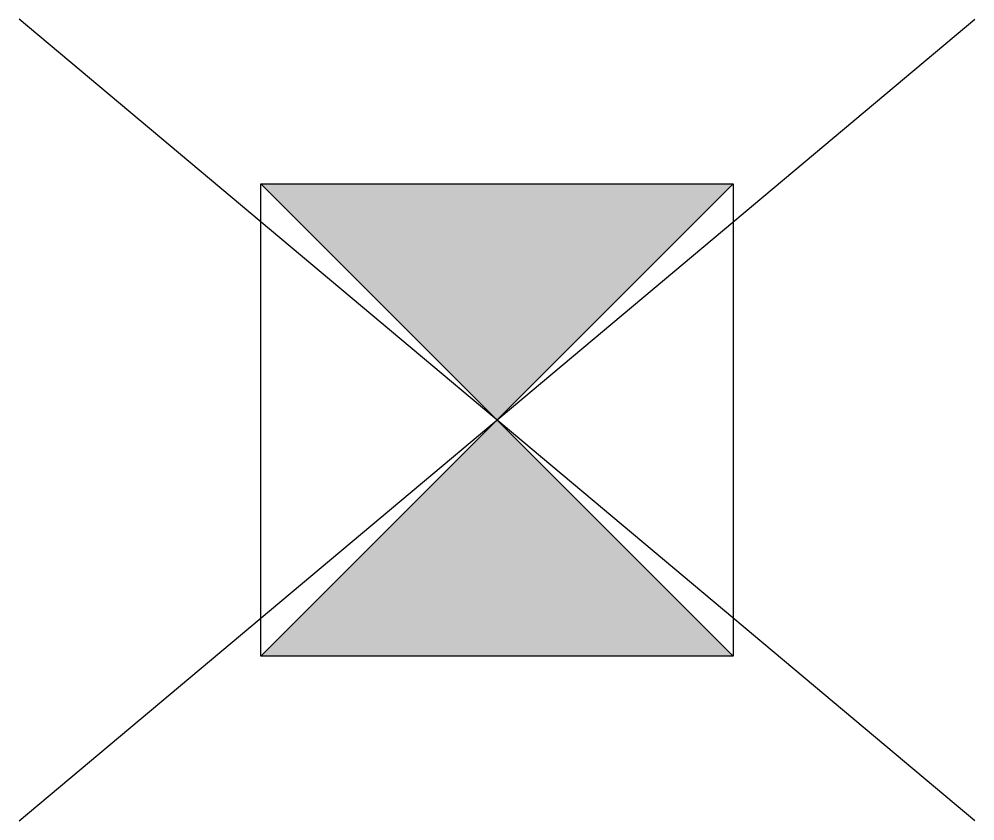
# Model space of a CAD drawing. Extents: x -5.1 to 5.1, y -4.2 to 4.2.
import ezdxf

# ---------------------------------------------------------------- set-up
doc = ezdxf.new("R2010")
doc.units = 0

msp = doc.modelspace()

# ---------------------------------------------------------------- hatches: boundary and pattern name
h = msp.add_hatch(color=256)
h.paths.add_polyline_path([(2.5, 2.5), (-2.5, 2.5), (0, 0)])
h.paths.add_polyline_path([(0, 0), (-2.5, -2.5), (2.5, -2.5)])

# ---------------------------------------------------------------- linework, layer by layer
for p, q in [((-5.061, -4.247), (5.061, 4.247)), ((5.061, -4.247), (-5.061, 4.247)), ((-2.5, 2.5), (2.5, -2.5)), ((2.5, 2.5), (-2.5, -2.5))]:
    msp.add_line(p, q)
at = {"flags": 128}
msp.add_lwpolyline([(-2.5, 2.5), (2.5, 2.5), (2.5, -2.5), (-2.5, -2.5)], close=True, dxfattribs=at)

doc.saveas('drawing.dxf')
